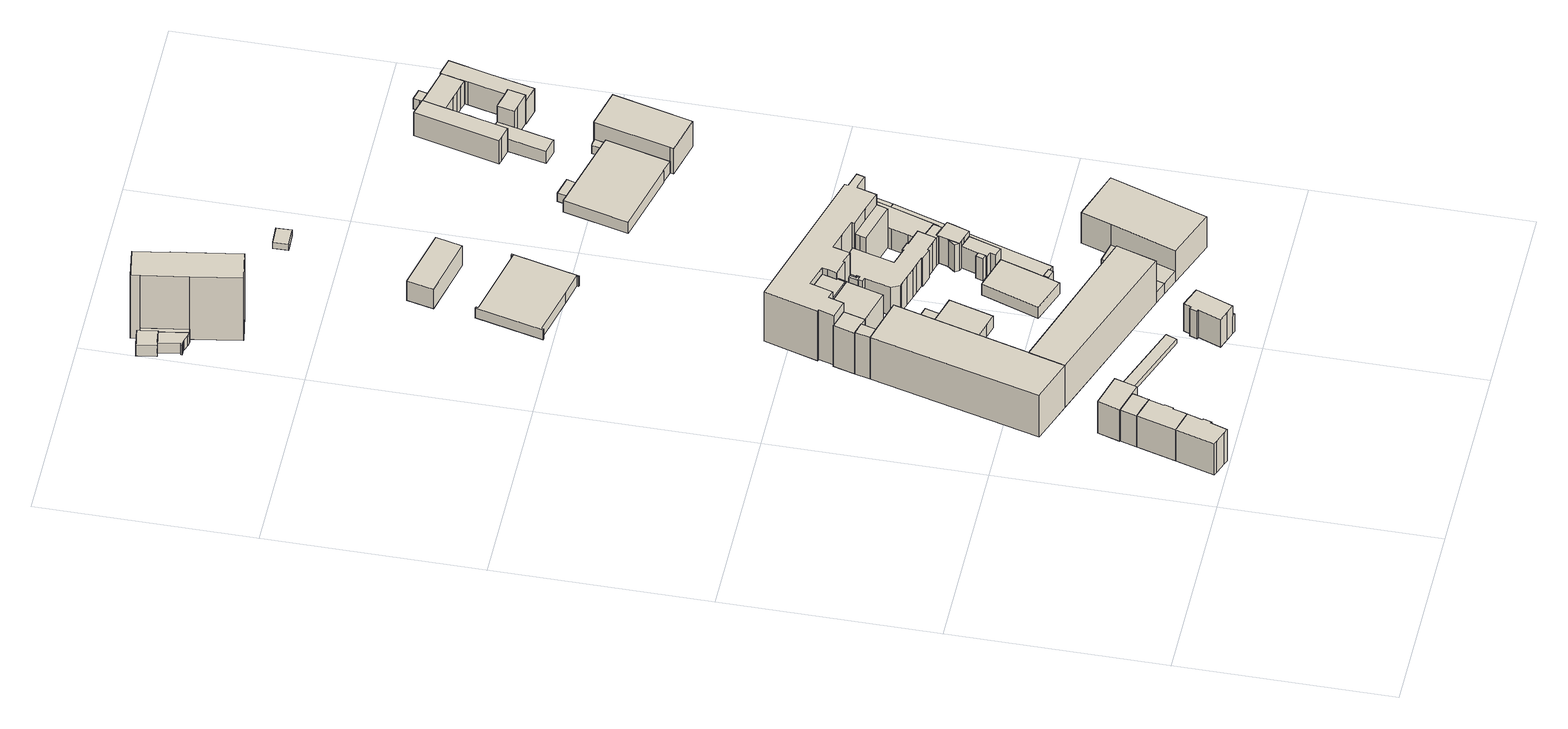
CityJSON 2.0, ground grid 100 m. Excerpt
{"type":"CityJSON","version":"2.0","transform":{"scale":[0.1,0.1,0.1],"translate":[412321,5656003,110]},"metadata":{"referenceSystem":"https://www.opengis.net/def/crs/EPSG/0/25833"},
"CityObjects":{
"building1":{"type":"Building","attributes":{"Dachtyp_tdc":"tdcHipAndGableRoof","Gemeindeschluessel":14612000,"Dachneigung":35.9,"QualitaetDacherkennung":83,"Geometrietyp2DReferenz":"3000","measuredHeight":20.82,"function":"31001_9998","roofType":"5000"},"geometry":[{"type":"Solid","lod":"1","boundaries":[[[[0,1,2,3,4,5,6,7,8,9,10,11,12,13]],[[14,15,16,17,18,19,20,21,22,23,24,25,26,27]],[[13,15,14,0]],[[12,16,15,13]],[[11,17,16,12]],[[10,18,17,11]],[[9,19,18,10]],[[8,20,19,9]],[[7,21,20,8]],[[6,22,21,7]],[[5,23,22,6]],[[4,24,23,5]],[[3,25,24,4]],[[2,26,25,3]],[[1,27,26,2]],[[0,14,27,1]]]]}]},
"building2":{"type":"Building","attributes":{"Dachtyp_tdc":"tdcGableRoof","Gemeindeschluessel":14612000,"Dachneigung":35.28,"QualitaetDacherkennung":84,"Geometrietyp2DReferenz":"3000","measuredHeight":20.7,"function":"31001_9998","roofType":"3100"},"geometry":[{"type":"Solid","lod":"1","boundaries":[[[[28,29,30,31,32,33,34,35,36,37,38,39,40]],[[41,42,43,44,45,46,14,47,26,48,49,50,51]],[[40,42,41,28]],[[39,43,42,40]],[[38,44,43,39]],[[37,45,44,38]],[[36,46,45,37]],[[35,14,46,36]],[[34,47,14,35]],[[33,26,47,34]],[[32,48,26,33]],[[31,49,48,32]],[[30,50,49,31]],[[29,51,50,30]],[[28,41,51,29]]]]}]},
"building3":{"type":"Building","attributes":{"Gemeindeschluessel":14612000,"Geometrietyp2DReferenz":"3000","function":"31001_9998","roofType":"9999"},"children":["building3-1","building3-2"]},
"building3-1":{"type":"BuildingPart","attributes":{"Dachtyp_tdc":"tdcHipRoof","Dachneigung":36.62,"QualitaetDacherkennung":73,"Geometrietyp2DReferenz":"3000","measuredHeight":20.88,"roofType":"3200"},"parents":["building3"],"geometry":[{"type":"Solid","lod":"1","boundaries":[[[[52,53,54,55,56,57]],[[58,59,60,61,62,63]],[[56,59,58,57]],[[55,60,59,56]],[[54,61,60,55]],[[53,62,61,54]],[[52,63,62,53]],[[57,58,63,52]]]]}]},
"building3-2":{"type":"BuildingPart","attributes":{"Dachtyp_tdc":"tdcGableRoof","Dachneigung":35.72,"QualitaetDacherkennung":83,"Geometrietyp2DReferenz":"3000","measuredHeight":20.82,"roofType":"3100"},"parents":["building3"],"geometry":[{"type":"Solid","lod":"1","boundaries":[[[[64,65,66,67,68,69]],[[70,58,63,71,72,73]],[[69,58,70,64]],[[68,63,58,69]],[[67,71,63,68]],[[66,72,71,67]],[[65,73,72,66]],[[64,70,73,65]]]]}]},
"building4":{"type":"Building","attributes":{"Dachtyp_tdc":"tdcPolyFlatRoof","Gemeindeschluessel":14612000,"Dachneigung":4.64,"QualitaetDacherkennung":65,"Geometrietyp2DReferenz":"3000","measuredHeight":2.78,"function":"31001_2463","roofType":"2100"},"geometry":[{"type":"Solid","lod":"1","boundaries":[[[[74,75,76,77]],[[78,79,80,81]],[[77,79,78,74]],[[76,80,79,77]],[[75,81,80,76]],[[74,78,81,75]]]]}]},
"building5":{"type":"Building","attributes":{"Dachtyp_tdc":"tdcPolyFlatRoof","Gemeindeschluessel":14612000,"Dachneigung":5.29,"QualitaetDacherkennung":84,"Geometrietyp2DReferenz":"3000","measuredHeight":24.76,"function":"31001_2000","roofType":"2100"},"geometry":[{"type":"Solid","lod":"1","boundaries":[[[[82,83,84,85,86,87]],[[88,89,90,91,92,93]],[[87,89,88,82]],[[86,90,89,87]],[[85,91,90,86]],[[84,92,91,85]],[[83,93,92,84]],[[82,88,93,83]]]]}]},
"building6":{"type":"Building","attributes":{"Gemeindeschluessel":14612000,"Geometrietyp2DReferenz":"3000","function":"31001_2000","roofType":"9999"},"children":["building6-1","building6-2","building6-3"]},
"building6-1":{"type":"BuildingPart","attributes":{"Dachtyp_tdc":"tdcPolyFlatRoof","Dachneigung":0,"QualitaetDacherkennung":42,"Geometrietyp2DReferenz":"3000","measuredHeight":24.98,"roofType":"1000"},"parents":["building6"],"geometry":[{"type":"Solid","lod":"1","boundaries":[[[[94,95,96,97,98]],[[99,100,101,102,103]],[[98,100,99,94]],[[97,101,100,98]],[[96,102,101,97]],[[95,103,102,96]],[[94,99,103,95]]]]}]},
"building6-2":{"type":"BuildingPart","attributes":{"Dachtyp_tdc":"tdcPolyFlatRoof","Dachneigung":0,"QualitaetDacherkennung":76,"Geometrietyp2DReferenz":"3000","measuredHeight":25.01,"roofType":"1000"},"parents":["building6"],"geometry":[{"type":"Solid","lod":"1","boundaries":[[[[98,97,104,105,106,107]],[[100,108,109,110,111,101]],[[107,108,100,98]],[[106,109,108,107]],[[105,110,109,106]],[[104,111,110,105]],[[97,101,111,104]],[[98,100,101,97]]]]}]},
"building6-3":{"type":"BuildingPart","attributes":{"Dachtyp_tdc":"tdcPolyFlatRoof","Dachneigung":0,"QualitaetDacherkennung":58,"Geometrietyp2DReferenz":"3000","measuredHeight":24.87,"roofType":"1000"},"parents":["building6"],"geometry":[{"type":"Solid","lod":"1","boundaries":[[[[112,113,114,115]],[[109,88,93,110]],[[115,88,109,112]],[[114,93,88,115]],[[113,110,93,114]],[[112,109,110,113]]]]}]},
"building7":{"type":"Building","attributes":{"Gemeindeschluessel":14612000,"Geometrietyp2DReferenz":"3000","function":"31001_9998","roofType":"9999"},"children":["building7-1","building7-2"]},
"building7-1":{"type":"BuildingPart","attributes":{"Dachtyp_tdc":"tdcPolyFlatRoof","Dachneigung":0,"QualitaetDacherkennung":19,"Geometrietyp2DReferenz":"3000","measuredHeight":10.32,"roofType":"1000"},"parents":["building7"],"geometry":[{"type":"Solid","lod":"1","boundaries":[[[[116,117,118,119]],[[120,121,122,123]],[[119,121,120,116]],[[118,122,121,119]],[[117,123,122,118]],[[116,120,123,117]]]]}]},
"building7-2":{"type":"BuildingPart","attributes":{"Dachtyp_tdc":"tdcHipAndGableRoof","Dachneigung":24.02,"QualitaetDacherkennung":65,"Geometrietyp2DReferenz":"3000","measuredHeight":17.76,"roofType":"5000"},"parents":["building7"],"geometry":[{"type":"Solid","lod":"1","boundaries":[[[[124,125,126,127,128,129,130,131,132,133]],[[134,135,136,137,138,139,140,141,123,122]],[[133,134,122,124]],[[132,135,134,133]],[[131,136,135,132]],[[130,137,136,131]],[[129,138,137,130]],[[128,139,138,129]],[[127,140,139,128]],[[126,141,140,127]],[[125,123,141,126]],[[124,122,123,125]]]]}]},
"building8":{"type":"Building","attributes":{"Dachtyp_tdc":"tdcGableRoof","Gemeindeschluessel":14612000,"Dachneigung":10.06,"QualitaetDacherkennung":47,"Geometrietyp2DReferenz":"3000","measuredHeight":25.21,"function":"31001_2000","roofType":"3100"},"geometry":[{"type":"Solid","lod":"1","boundaries":[[[[142,143,144,145,146,147,148,149,150,151]],[[152,153,154,155,156,157,92,158,91,159]],[[151,153,152,142]],[[150,154,153,151]],[[149,155,154,150]],[[148,156,155,149]],[[147,157,156,148]],[[146,92,157,147]],[[145,158,92,146]],[[144,91,158,145]],[[143,159,91,144]],[[142,152,159,143]]]]}]},
"building9":{"type":"Building","attributes":{"Gemeindeschluessel":14612000,"Geometrietyp2DReferenz":"3000","function":"31001_2000","roofType":"9999"},"children":["building9-1","building9-2"]},
"building9-1":{"type":"BuildingPart","attributes":{"Dachtyp_tdc":"tdcPolyFlatRoof","Dachneigung":0,"QualitaetDacherkennung":80,"Geometrietyp2DReferenz":"3000","measuredHeight":4.75,"roofType":"1000"},"parents":["building9"],"geometry":[{"type":"Solid","lod":"1","boundaries":[[[[160,161,162,163]],[[164,165,166,167]],[[163,165,164,160]],[[162,166,165,163]],[[161,167,166,162]],[[160,164,167,161]]]]}]},
"building9-2":{"type":"BuildingPart","attributes":{"Dachtyp_tdc":"tdcGableRoof","Dachneigung":11.36,"QualitaetDacherkennung":5,"Geometrietyp2DReferenz":"3000","measuredHeight":8.77,"roofType":"3100"},"parents":["building9"],"geometry":[{"type":"Solid","lod":"1","boundaries":[[[[168,169,170,171,172,173,174,175,176]],[[177,178,179,180,181,182,183,164,167]],[[176,178,177,168]],[[175,179,178,176]],[[174,180,179,175]],[[173,181,180,174]],[[172,182,181,173]],[[171,183,182,172]],[[170,164,183,171]],[[169,167,164,170]],[[168,177,167,169]]]]}]},
"building10":{"type":"Building","attributes":{"Dachtyp_tdc":"tdcFreeFormRoof","Gemeindeschluessel":14612000,"Dachneigung":27.35,"QualitaetDacherkennung":8,"Geometrietyp2DReferenz":"3000","measuredHeight":26.83,"function":"31001_2000","roofType":"5000"},"geometry":[{"type":"Solid","lod":"1","boundaries":[[[[184,185,186,187,188,189,190]],[[191,192,193,194,195,196,197]],[[190,192,191,184]],[[189,193,192,190]],[[188,194,193,189]],[[187,195,194,188]],[[186,196,195,187]],[[185,197,196,186]],[[184,191,197,185]]]]}]},
"building11":{"type":"Building","attributes":{"Gemeindeschluessel":14612000,"Geometrietyp2DReferenz":"3000","function":"31001_2000","roofType":"9999"},"children":["building11-1","building11-2","building11-3"]},
"building11-1":{"type":"BuildingPart","attributes":{"Dachtyp_tdc":"tdcPolyFlatRoof","Dachneigung":7.7,"QualitaetDacherkennung":41,"Geometrietyp2DReferenz":"3000","measuredHeight":15.96,"roofType":"2100"},"parents":["building11"],"geometry":[{"type":"Solid","lod":"1","boundaries":[[[[198,199,200,201,202,203]],[[204,205,206,207,208,209]],[[203,205,204,198]],[[202,206,205,203]],[[201,207,206,202]],[[200,208,207,201]],[[199,209,208,200]],[[198,204,209,199]]]]}]},
"building11-2":{"type":"BuildingPart","attributes":{"Dachtyp_tdc":"tdcPolyFlatRoof","Dachneigung":0,"QualitaetDacherkennung":0,"Geometrietyp2DReferenz":"3000","measuredHeight":24.18,"roofType":"9999"},"parents":["building11"],"geometry":[{"type":"Solid","lod":"1","boundaries":[[[[210,211,212,213]],[[214,215,216,217]],[[213,215,214,210]],[[212,216,215,213]],[[211,217,216,212]],[[210,214,217,211]]]]}]},
"building11-3":{"type":"BuildingPart","attributes":{"Dachtyp_tdc":"tdcPolyFlatRoof","Dachneigung":0,"QualitaetDacherkennung":30,"Geometrietyp2DReferenz":"3000","measuredHeight":7.44,"roofType":"1000"},"parents":["building11"],"geometry":[{"type":"Solid","lod":"1","boundaries":[[[[218,219,220,221,222,223,224,225]],[[208,226,227,217,216,228,229,209]],[[225,226,208,218]],[[224,227,226,225]],[[223,217,227,224]],[[222,216,217,223]],[[221,228,216,222]],[[220,229,228,221]],[[219,209,229,220]],[[218,208,209,219]]]]}]},
"building12":{"type":"Building","attributes":{"Dachtyp_tdc":"tdcPolyFlatRoof","Gemeindeschluessel":14612000,"Dachneigung":0,"QualitaetDacherkennung":77,"Geometrietyp2DReferenz":"3000","measuredHeight":6.63,"function":"31001_2000","roofType":"1000"},"geometry":[{"type":"Solid","lod":"1","boundaries":[[[[230,231,232,233,234,235,236,237,238]],[[239,240,241,242,243,244,245,246,247]],[[238,240,239,230]],[[237,241,240,238]],[[236,242,241,237]],[[235,243,242,236]],[[234,244,243,235]],[[233,245,244,234]],[[232,246,245,233]],[[231,247,246,232]],[[230,239,247,231]]]]}]},
"building13":{"type":"Building","attributes":{"Dachtyp_tdc":"tdcFreeFormRoof","Gemeindeschluessel":14612000,"Dachneigung":34.25,"QualitaetDacherkennung":10,"Geometrietyp2DReferenz":"3000","measuredHeight":32.15,"function":"31001_2000","roofType":"5000"},"geometry":[{"type":"Solid","lod":"1","boundaries":[[[[248,249,250,251,252,253,254,255,256,257,258,259,260,261,262,263,264,265,266,267,268,269,270,271,272,273,274,275]],[[276,277,278,279,280,281,282,283,284,285,286,287,288,289,290,291,292,293,294,295,296,297,298,299,300,301,302,303]],[[275,277,276,248]],[[274,278,277,275]],[[273,279,278,274]],[[272,280,279,273]],[[271,281,280,272]],[[270,282,281,271]],[[269,283,282,270]],[[268,284,283,269]],[[267,285,284,268]],[[266,286,285,267]],[[265,287,286,266]],[[264,288,287,265]],[[263,289,288,264]],[[262,290,289,263]],[[261,291,290,262]],[[260,292,291,261]],[[259,293,292,260]],[[258,294,293,259]],[[257,295,294,258]],[[256,296,295,257]],[[255,297,296,256]],[[254,298,297,255]],[[253,299,298,254]],[[252,300,299,253]],[[251,301,300,252]],[[250,302,301,251]],[[249,303,302,250]],[[248,276,303,249]]]]}]},
"building14":{"type":"Building","attributes":{"Dachtyp_tdc":"tdcFreeFormRoof","Gemeindeschluessel":14612000,"Dachneigung":10.05,"QualitaetDacherkennung":24,"Geometrietyp2DReferenz":"3000","measuredHeight":18.17,"function":"31001_2000","roofType":"5000"},"geometry":[{"type":"Solid","lod":"1","boundaries":[[[[304,305,306,307,308,309,310,311,312,313,314,315,316,317,318,319,320,321,322,323,324,325,326,327,328,329,330,331,332,333,334,335,336,337]],[[338,339,340,341,342,343,291,290,289,344,345,346,347,348,349,350,351,352,353,354,355,356,357,358,359,360,361,362,363,364,365,366,367,368]],[[337,339,338,304]],[[336,340,339,337]],[[335,341,340,336]],[[334,342,341,335]],[[333,343,342,334]],[[332,291,343,333]],[[331,290,291,332]],[[330,289,290,331]],[[329,344,289,330]],[[328,345,344,329]],[[327,346,345,328]],[[326,347,346,327]],[[325,348,347,326]],[[324,349,348,325]],[[323,350,349,324]],[[322,351,350,323]],[[321,352,351,322]],[[320,353,352,321]],[[319,354,353,320]],[[318,355,354,319]],[[317,356,355,318]],[[316,357,356,317]],[[315,358,357,316]],[[314,359,358,315]],[[313,360,359,314]],[[312,361,360,313]],[[311,362,361,312]],[[310,363,362,311]],[[309,364,363,310]],[[308,365,364,309]],[[307,366,365,308]],[[306,367,366,307]],[[305,368,367,306]],[[304,338,368,305]]]]}]},
"building15":{"type":"Building","attributes":{"Dachtyp_tdc":"tdcPolyFlatRoof","Gemeindeschluessel":14612000,"Dachneigung":13.05,"QualitaetDacherkennung":50,"Geometrietyp2DReferenz":"3000","measuredHeight":13.39,"function":"31001_2000","roofType":"2100"},"geometry":[{"type":"Solid","lod":"1","boundaries":[[[[369,370,371,372]],[[373,374,375,376]],[[372,374,373,369]],[[371,375,374,372]],[[370,376,375,371]],[[369,373,376,370]]]]}]},
"building16":{"type":"Building","attributes":{"Dachtyp_tdc":"tdcPolyFlatRoof","Gemeindeschluessel":14612000,"Dachneigung":0,"QualitaetDacherkennung":46,"Geometrietyp2DReferenz":"3000","measuredHeight":5.96,"function":"31001_2000","roofType":"1000"},"geometry":[{"type":"Solid","lod":"1","boundaries":[[[[377,378,379,380,381,382,383,384,385,386,387,388,389]],[[390,391,392,393,394,395,396,397,398,399,400,401,402]],[[389,391,390,377]],[[388,392,391,389]],[[387,393,392,388]],[[386,394,393,387]],[[385,395,394,386]],[[384,396,395,385]],[[383,397,396,384]],[[382,398,397,383]],[[381,399,398,382]],[[380,400,399,381]],[[379,401,400,380]],[[378,402,401,379]],[[377,390,402,378]]]]}]},
"building17":{"type":"Building","attributes":{"Dachtyp_tdc":"tdcPolyFlatRoof","Gemeindeschluessel":14612000,"Dachneigung":0,"QualitaetDacherkennung":71,"Geometrietyp2DReferenz":"3000","measuredHeight":12.94,"function":"31001_2000","roofType":"1000"},"geometry":[{"type":"Solid","lod":"1","boundaries":[[[[403,404,405,406,407,408,409,410,411]],[[412,413,414,415,416,417,418,419,420]],[[411,413,412,403]],[[410,414,413,411]],[[409,415,414,410]],[[408,416,415,409]],[[407,417,416,408]],[[406,418,417,407]],[[405,419,418,406]],[[404,420,419,405]],[[403,412,420,404]]]]}]},
"building18":{"type":"Building","attributes":{"Gemeindeschluessel":14612000,"Geometrietyp2DReferenz":"3000","function":"31001_2000","roofType":"9999"},"children":["building18-1","building18-2","building18-3"]},
"building18-1":{"type":"BuildingPart","attributes":{"Dachtyp_tdc":"tdcHipRoof","Dachneigung":11.52,"QualitaetDacherkennung":21,"Geometrietyp2DReferenz":"3000","measuredHeight":19.63,"roofType":"3200"},"parents":["building18"],"geometry":[{"type":"Solid","lod":"1","boundaries":[[[[421,422,423,424,425]],[[426,427,428,429,430]],[[425,427,426,421]],[[424,428,427,425]],[[423,429,428,424]],[[422,430,429,423]],[[421,426,430,422]]]]}]},
"building18-2":{"type":"BuildingPart","attributes":{"Dachtyp_tdc":"tdcPolyFlatRoof","Dachneigung":0,"QualitaetDacherkennung":46,"Geometrietyp2DReferenz":"3000","measuredHeight":6.15,"roofType":"1000"},"parents":["building18"],"geometry":[{"type":"Solid","lod":"1","boundaries":[[[[431,432,433,434,435]],[[427,436,437,438,428]],[[435,436,427,431]],[[434,437,436,435]],[[433,438,437,434]],[[432,428,438,433]],[[431,427,428,432]]]]}]},
"building18-3":{"type":"BuildingPart","attributes":{"Dachtyp_tdc":"tdcPolyFlatRoof","Dachneigung":0,"QualitaetDacherkennung":62,"Geometrietyp2DReferenz":"3000","measuredHeight":6.11,"roofType":"1000"},"parents":["building18"],"geometry":[{"type":"Solid","lod":"1","boundaries":[[[[439,440,441,442]],[[436,99,103,437]],[[442,99,436,439]],[[441,103,99,442]],[[440,437,103,441]],[[439,436,437,440]]]]}]},
"building19":{"type":"Building","attributes":{"name":"Hotel am Terrassenufer","Gemeindeschluessel":14612000,"Geometrietyp2DReferenz":"3000","function":"31001_2071","roofType":"9999"},"children":["building19-1","building19-2","building19-3","building19-4","building19-5"]},
"building19-1":{"type":"BuildingPart","attributes":{"Dachtyp_tdc":"tdcFreeFormRoof","Dachneigung":11.77,"QualitaetDacherkennung":43,"Geometrietyp2DReferenz":"3000","measuredHeight":7.1,"roofType":"5000"},"parents":["building19"],"geometry":[{"type":"Solid","lod":"1","boundaries":[[[[443,444,445,446,447,448,449,450,451,452,453,454,455,456,457,458,459,460,461,462,463]],[[464,465,466,467,468,469,470,471,472,473,474,475,476,477,478,479,480,481,482,483,484]],[[463,465,464,443]],[[462,466,465,463]],[[461,467,466,462]],[[460,468,467,461]],[[459,469,468,460]],[[458,470,469,459]],[[457,471,470,458]],[[456,472,471,457]],[[455,473,472,456]],[[454,474,473,455]],[[453,475,474,454]],[[452,476,475,453]],[[451,477,476,452]],[[450,478,477,451]],[[449,479,478,450]],[[448,480,479,449]],[[447,481,480,448]],[[446,482,481,447]],[[445,483,482,446]],[[444,484,483,445]],[[443,464,484,444]]]]}]},
"building19-2":{"type":"BuildingPart","attributes":{"Dachtyp_tdc":"tdcPolyFlatRoof","Dachneigung":0,"QualitaetDacherkennung":71,"Geometrietyp2DReferenz":"3000","measuredHeight":5.87,"roofType":"1000"},"parents":["building19"],"geometry":[{"type":"Solid","lod":"1","boundaries":[[[[485,486,487,488,489,490,491,492,493]],[[494,495,496,497,498,499,500,501,502]],[[493,495,494,485]],[[492,496,495,493]],[[491,497,496,492]],[[490,498,497,491]],[[489,499,498,490]],[[488,500,499,489]],[[487,501,500,488]],[[486,502,501,487]],[[485,494,502,486]]]]}]},
"building19-3":{"type":"BuildingPart","attributes":{"Dachtyp_tdc":"tdcFreeFormRoof","Dachneigung":19.17,"QualitaetDacherkennung":39,"Geometrietyp2DReferenz":"3000","measuredHeight":7.39,"roofType":"5000"},"parents":["building19"],"geometry":[{"type":"Solid","lod":"1","boundaries":[[[[503,504,505,506,507,508]],[[509,510,511,497,496,512]],[[508,510,509,503]],[[507,511,510,508]],[[506,497,511,507]],[[505,496,497,506]],[[504,512,496,505]],[[503,509,512,504]]]]}]},
"building19-4":{"type":"BuildingPart","attributes":{"Dachtyp_tdc":"tdcFreeFormRoof","Dachneigung":16.88,"QualitaetDacherkennung":27,"Geometrietyp2DReferenz":"3000","measuredHeight":6.13,"roofType":"5000"},"parents":["building19"],"geometry":[{"type":"Solid","lod":"1","boundaries":[[[[513,514,515,516]],[[517,518,498,511]],[[515,518,517,516]],[[514,498,518,515]],[[513,511,498,514]],[[516,517,511,513]]]]}]},
"building19-5":{"type":"BuildingPart","attributes":{"Dachtyp_tdc":"tdcPolyFlatRoof","Dachneigung":0,"QualitaetDacherkennung":48,"Geometrietyp2DReferenz":"3000","measuredHeight":37.42,"roofType":"1000"},"parents":["building19"],"geometry":[{"type":"Solid","lod":"1","boundaries":[[[[519,520,521,522,523,524,525,526,527]],[[469,528,529,518,517,530,531,532,470]],[[526,528,469,527]],[[525,529,528,526]],[[524,518,529,525]],[[523,517,518,524]],[[522,530,517,523]],[[521,531,530,522]],[[520,532,531,521]],[[519,470,532,520]],[[527,469,470,519]]]]}]},
"building20":{"type":"Building","attributes":{"Dachtyp_tdc":"tdcFreeFormRoof","Gemeindeschluessel":14612000,"Dachneigung":35.7,"QualitaetDacherkennung":14,"Geometrietyp2DReferenz":"3000","measuredHeight":24.03,"function":"31001_2000","roofType":"5000"},"geometry":[{"type":"Solid","lod":"1","boundaries":[[[[533,534,535,536,537,538,539]],[[540,541,542,543,544,545,546]],[[539,541,540,533]],[[538,542,541,539]],[[537,543,542,538]],[[536,544,543,537]],[[535,545,544,536]],[[534,546,545,535]],[[533,540,546,534]]]]}]},
"building21":{"type":"Building","attributes":{"Gemeindeschluessel":14612000,"Geometrietyp2DReferenz":"3000","function":"31001_2000","roofType":"9999"},"children":["building21-1","building21-2"]},
"building21-1":{"type":"BuildingPart","attributes":{"Dachtyp_tdc":"tdcHipAndGableRoof","Dachneigung":11,"QualitaetDacherkennung":22,"Geometrietyp2DReferenz":"3000","measuredHeight":5.91,"roofType":"5000"},"parents":["building21"],"geometry":[{"type":"Solid","lod":"1","boundaries":[[[[547,548,549,550,551,552,553,554,555,556,557,558,559,560]],[[561,562,563,564,565,566,567,568,569,570,571,572,573,574]],[[560,562,561,547]],[[559,563,562,560]],[[558,564,563,559]],[[557,565,564,558]],[[556,566,565,557]],[[555,567,566,556]],[[554,568,567,555]],[[553,569,568,554]],[[552,570,569,553]],[[551,571,570,552]],[[550,572,571,551]],[[549,573,572,550]],[[548,574,573,549]],[[547,561,574,548]]]]}]},
"building21-2":{"type":"BuildingPart","attributes":{"Dachtyp_tdc":"tdcPolyFlatRoof","Dachneigung":11.7,"QualitaetDacherkennung":63,"Geometrietyp2DReferenz":"3000","measuredHeight":7,"roofType":"2100"},"parents":["building21"],"geometry":[{"type":"Solid","lod":"1","boundaries":[[[[575,576,577,578]],[[561,579,580,563]],[[578,579,561,575]],[[577,580,579,578]],[[576,563,580,577]],[[575,561,563,576]]]]}]},
"building22":{"type":"Building","attributes":{"Dachtyp_tdc":"tdcGableRoof","Gemeindeschluessel":14612000,"Dachneigung":69.22,"QualitaetDacherkennung":8,"Geometrietyp2DReferenz":"3000","measuredHeight":11.72,"function":"31001_2000","roofType":"3100"},"geometry":[{"type":"Solid","lod":"1","boundaries":[[[[581,582,583,584]],[[585,586,587,588]],[[584,586,585,581]],[[583,587,586,584]],[[582,588,587,583]],[[581,585,588,582]]]]}]},
"building23":{"type":"Building","attributes":{"Dachtyp_tdc":"tdcHipAndGableRoof","Gemeindeschluessel":14612000,"Dachneigung":49.73,"QualitaetDacherkennung":4,"Geometrietyp2DReferenz":"3000","measuredHeight":14.68,"function":"31001_2000","roofType":"5000"},"geometry":[{"type":"Solid","lod":"1","boundaries":[[[[589,590,591,592]],[[593,594,595,596]],[[592,594,593,589]],[[591,595,594,592]],[[590,596,595,591]],[[589,593,596,590]]]]}]},
"building24":{"type":"Building","attributes":{"Gemeindeschluessel":14612000,"Geometrietyp2DReferenz":"3000","function":"31001_2000","roofType":"9999"},"children":["building24-1","building24-2","building24-3","building24-4","building24-5"]},
"building24-1":{"type":"BuildingPart","attributes":{"Dachtyp_tdc":"tdcFreeFormRoof","Dachneigung":15.79,"QualitaetDacherkennung":26,"Geometrietyp2DReferenz":"3000","measuredHeight":16.81,"roofType":"5000"},"parents":["building24"],"geometry":[{"type":"Solid","lod":"1","boundaries":[[[[597,598,599,600,601,602,603]],[[604,605,357,606,607,608,609]],[[603,605,604,597]],[[602,357,605,603]],[[601,606,357,602]],[[600,607,606,601]],[[599,608,607,600]],[[598,609,608,599]],[[597,604,609,598]]]]}]},
"building24-2":{"type":"BuildingPart","attributes":{"Dachtyp_tdc":"tdcPolyFlatRoof","Dachneigung":0,"QualitaetDacherkennung":86,"Geometrietyp2DReferenz":"3000","measuredHeight":16.22,"roofType":"1000"},"parents":["building24"],"geometry":[{"type":"Solid","lod":"1","boundaries":[[[[610,611,612,613,614,615,616,617,618]],[[619,604,609,620,621,622,623,624,625]],[[618,604,619,610]],[[617,609,604,618]],[[616,620,609,617]],[[615,621,620,616]],[[614,622,621,615]],[[613,623,622,614]],[[612,624,623,613]],[[611,625,624,612]],[[610,619,625,611]]]]}]},
"building24-3":{"type":"BuildingPart","attributes":{"Dachtyp_tdc":"tdcGableRoof","Dachneigung":11.66,"QualitaetDacherkennung":22,"Geometrietyp2DReferenz":"3000","measuredHeight":13.03,"roofType":"3100"},"parents":["building24"],"geometry":[{"type":"Solid","lod":"1","boundaries":[[[[626,627,628,629,630,631]],[[632,633,634,635,281,280]],[[631,633,632,626]],[[630,634,633,631]],[[629,635,634,630]],[[628,281,635,629]],[[627,280,281,628]],[[626,632,280,627]]]]}]},
"building24-4":{"type":"BuildingPart","attributes":{"Dachtyp_tdc":"tdcPolyFlatRoof","Dachneigung":0,"QualitaetDacherkennung":66,"Geometrietyp2DReferenz":"3000","measuredHeight":12.28,"roofType":"1000"},"parents":["building24"],"geometry":[{"type":"Solid","lod":"1","boundaries":[[[[636,637,638,639,640,641,642,643,644,645,646,647,648]],[[608,607,356,649,650,651,652,283,282,281,634,653,654]],[[648,607,608,636]],[[647,356,607,648]],[[646,649,356,647]],[[645,650,649,646]],[[644,651,650,645]],[[643,652,651,644]],[[642,283,652,643]],[[641,282,283,642]],[[640,281,282,641]],[[639,634,281,640]],[[638,653,634,639]],[[637,654,653,638]],[[636,608,654,637]]]]}]},
"building24-5":{"type":"BuildingPart","attributes":{"Dachtyp_tdc":"tdcPolyFlatRoof","Dachneigung":0,"QualitaetDacherkennung":64,"Geometrietyp2DReferenz":"3000","measuredHeight":16.2,"roofType":"1000"},"parents":["building24"],"geometry":[{"type":"MultiSurface","lod":"1","boundaries":[[[655,611,656,610,657,658]],[[659,660,661,619,662,625]],[[658,660,659,655]],[[657,661,660,658]],[[610,619,661,657]],[[662,656,611,625]],[[655,659,625,611]]]}]},
"building25":{"type":"Building","attributes":{"Dachtyp_tdc":"tdcPolyFlatRoof","Gemeindeschluessel":14612000,"Dachneigung":0,"QualitaetDacherkennung":76,"Geometrietyp2DReferenz":"3000","measuredHeight":5.34,"function":"31001_2000","roofType":"1000"},"geometry":[{"type":"Solid","lod":"1","boundaries":[[[[663,664,665,666]],[[667,668,669,670]],[[666,668,667,663]],[[665,669,668,666]],[[664,670,669,665]],[[663,667,670,664]]]]}]},
"building26":{"type":"Building","attributes":{"Dachtyp_tdc":"tdcPolyFlatRoof","Gemeindeschluessel":14612000,"Dachneigung":0,"QualitaetDacherkennung":88,"Geometrietyp2DReferenz":"3000","measuredHeight":3.39,"function":"31001_9998","roofType":"1000"},"geometry":[{"type":"Solid","lod":"1","boundaries":[[[[671,672,673,674]],[[675,676,677,678]],[[674,676,675,671]],[[673,677,676,674]],[[672,678,677,673]],[[671,675,678,672]]]]}]},
"building27":{"type":"Building","attributes":{"Gemeindeschluessel":14612000,"Geometrietyp2DReferenz":"3000","function":"31001_2000","roofType":"9999"},"children":["building27-1","building27-2","building27-3","building27-4"]},
"building27-1":{"type":"BuildingPart","attributes":{"Dachtyp_tdc":"tdcPolyFlatRoof","Dachneigung":2.89,"QualitaetDacherkennung":66,"Geometrietyp2DReferenz":"3000","measuredHeight":4.97,"roofType":"2100"},"parents":["building27"],"geometry":[{"type":"Solid","lod":"1","boundaries":[[[[679,680,681,682,683]],[[684,685,686,687,688]],[[683,685,684,679]],[[682,686,685,683]],[[681,687,686,682]],[[680,688,687,681]],[[679,684,688,680]]]]}]},
"building27-2":{"type":"BuildingPart","attributes":{"Dachtyp_tdc":"tdcPolyFlatRoof","Dachneigung":0,"QualitaetDacherkennung":58,"Geometrietyp2DReferenz":"3000","measuredHeight":6.77,"roofType":"1000"},"parents":["building27"],"geometry":[{"type":"Solid","lod":"1","boundaries":[[[[689,690,691,692,693,694,695,696,697]],[[698,684,688,699,700,701,702,703,704]],[[697,698,704,689]],[[696,684,698,697]],[[695,688,684,696]],[[694,699,688,695]],[[693,700,699,694]],[[692,701,700,693]],[[691,702,701,692]],[[690,703,702,691]],[[689,704,703,690]]]]}]},
"building27-3":{"type":"BuildingPart","attributes":{"Dachtyp_tdc":"tdcPolyFlatRoof","Dachneigung":0,"QualitaetDacherkennung":79,"Geometrietyp2DReferenz":"3000","measuredHeight":15.09,"roofType":"1000"},"parents":["building27"],"geometry":[{"type":"Solid","lod":"1","boundaries":[[[[705,706,707,708,709,710]],[[711,712,713,714,699,687]],[[710,712,711,705]],[[709,713,712,710]],[[708,714,713,709]],[[707,699,714,708]],[[706,687,699,707]],[[705,711,687,706]]]]}]},
"building27-4":{"type":"BuildingPart","attributes":{"Dachtyp_tdc":"tdcPolyFlatRoof","Dachneigung":4.93,"QualitaetDacherkennung":68,"Geometrietyp2DReferenz":"3000","measuredHeight":5.12,"roofType":"2100"},"parents":["building27"],"geometry":[{"type":"Solid","lod":"1","boundaries":[[[[715,716,717,718]],[[704,719,720,698]],[[717,719,704,718]],[[716,720,719,717]],[[715,698,720,716]],[[718,704,698,715]]]]}]},
"building28":{"type":"Building","attributes":{"Gemeindeschluessel":14612000,"Geometrietyp2DReferenz":"3000","function":"31001_9998","roofType":"9999"},"children":["building28-1","building28-2","building28-3","building28-4","building28-5","building28-6"]},
"building28-1":{"type":"BuildingPart","attributes":{"Dachtyp_tdc":"tdcPolyFlatRoof","Dachneigung":0,"QualitaetDacherkennung":79,"Geometrietyp2DReferenz":"3000","measuredHeight":13.68,"roofType":"1000"},"parents":["building28"],"geometry":[{"type":"Solid","lod":"1","boundaries":[[[[721,722,723,724,725,726,727,728,729,730,731,732]],[[733,734,735,736,737,738,739,740,741,742,743,744]],[[732,734,733,721]],[[731,735,734,732]],[[730,736,735,731]],[[729,737,736,730]],[[728,738,737,729]],[[727,739,738,728]],[[726,740,739,727]],[[725,741,740,726]],[[724,742,741,725]],[[723,743,742,724]],[[722,744,743,723]],[[721,733,744,722]]]]}]},
"building28-2":{"type":"BuildingPart","attributes":{"Dachtyp_tdc":"tdcPolyFlatRoof","Dachneigung":0,"QualitaetDacherkennung":80,"Geometrietyp2DReferenz":"3000","measuredHeight":6.14,"roofType":"1000"},"parents":["building28"],"geometry":[{"type":"Solid","lod":"1","boundaries":[[[[745,746,747,748,749,750,751,752,753,754]],[[755,756,757,758,759,760,761,762,763,764]],[[754,756,755,745]],[[753,757,756,754]],[[752,758,757,753]],[[751,759,758,752]],[[750,760,759,751]],[[749,761,760,750]],[[748,762,761,749]],[[747,763,762,748]],[[746,764,763,747]],[[745,755,764,746]]]]}]},
"building28-3":{"type":"BuildingPart","attributes":{"Dachtyp_tdc":"tdcPolyFlatRoof","Dachneigung":0,"QualitaetDacherkennung":79,"Geometrietyp2DReferenz":"3000","measuredHeight":13.7,"roofType":"1000"},"parents":["building28"],"geometry":[{"type":"Solid","lod":"1","boundaries":[[[[765,766,767,768,769,770,771,772,773,774,775,776,777]],[[778,779,780,781,782,783,784,785,786,787,788,789,790]],[[777,779,778,765]],[[776,780,779,777]],[[775,781,780,776]],[[774,782,781,775]],[[773,783,782,774]],[[772,784,783,773]],[[771,785,784,772]],[[770,786,785,771]],[[769,787,786,770]],[[768,788,787,769]],[[767,789,788,768]],[[766,790,789,767]],[[765,778,790,766]]]]}]},
"building28-4":{"type":"BuildingPart","attributes":{"Dachtyp_tdc":"tdcPolyFlatRoof","Dachneigung":0,"QualitaetDacherkennung":70,"Geometrietyp2DReferenz":"3000","measuredHeight":13.68,"roofType":"1000"},"parents":["building28"],"geometry":[{"type":"Solid","lod":"1","boundaries":[[[[728,727,726,791,792,773,772,771,793,794,795,796]],[[738,797,798,799,800,785,784,783,759,758,740,739]],[[796,797,738,728]],[[795,798,797,796]],[[794,799,798,795]],[[793,800,799,794]],[[771,785,800,793]],[[772,784,785,771]],[[773,783,784,772]],[[792,759,783,773]],[[791,758,759,792]],[[726,740,758,791]],[[727,739,740,726]],[[728,738,739,727]]]]}]},
"building28-5":{"type":"BuildingPart","attributes":{"Dachtyp_tdc":"tdcPolyFlatRoof","Dachneigung":0,"QualitaetDacherkennung":50,"Geometrietyp2DReferenz":"3000","measuredHeight":7.34,"roofType":"1000"},"parents":["building28"],"geometry":[{"type":"Solid","lod":"1","boundaries":[[[[801,802,803,804,805,806,807,808,809,810]],[[811,812,813,814,778,790,789,815,816,817]],[[810,812,811,801]],[[809,813,812,810]],[[808,814,813,809]],[[807,778,814,808]],[[806,790,778,807]],[[805,789,790,806]],[[804,815,789,805]],[[803,816,815,804]],[[802,817,816,803]],[[801,811,817,802]]]]}]},
"building28-6":{"type":"BuildingPart","attributes":{"Dachtyp_tdc":"tdcPolyFlatRoof","Dachneigung":0,"QualitaetDacherkennung":64,"Geometrietyp2DReferenz":"3000","measuredHeight":17.02,"roofType":"1000"},"parents":["building28"],"geometry":[{"type":"Solid","lod":"1","boundaries":[[[[818,819,820,821,822,823,824]],[[734,825,811,817,826,827,735]],[[824,734,735,818]],[[823,825,734,824]],[[822,811,825,823]],[[821,817,811,822]],[[820,826,817,821]],[[819,827,826,820]],[[818,735,827,819]]]]}]}
},
"vertices":[
[311,193,229],[262,207,229],[205,223,229],[152,42,229],[171,35,229],[228,14,229],[250,5,229],[276,83,229],[283,81,229],[295,119,229],[289,121,229],[292,133,229],[302,163,229],[310,189,229],[311,193,43],[310,189,43],[302,163,43],[292,133,43],[289,121,43],[295,119,43],[283,81,43],[276,83,43],[250,5,43],[228,14,43],[171,35,43],[152,42,43],[205,223,43],[262,207,43],
[345,300,228],[362,359,228],[366,372,228],[313,388,228],[257,404,228],[205,223,228],[261,207,228],[311,193,228],[317,211,228],[326,240,228],[331,261,228],[338,260,228],[349,299,228],[345,300,43],[349,299,43],[338,260,43],[331,261,43],[326,240,43],[317,211,43],[261,207,43],[257,404,43],[313,388,43],[366,372,43],[362,359,43],
[388,450,230],[433,437,230],[463,542,230],[309,586,230],[278,482,230],[280,481,230],[280,481,42],[278,482,42],[309,586,42],[463,542,42],[433,437,42],[388,450,42],
[257,404,229],[366,372,229],[371,390,229],[377,410,229],[388,450,229],[280,481,229],[257,404,42],[377,410,42],[371,390,42],[366,372,42],
[537,504,69],[917,360,69],[936,412,69],[557,555,69],[537,504,43],[557,555,43],[936,412,43],[917,360,43],
[465,1682,281],[522,1666,281],[558,1656,281],[586,1755,281],[500,1780,281],[494,1782,281],[465,1682,38],[494,1782,38],[500,1780,38],[586,1755,38],[558,1656,38],[522,1666,38],
[1151,498,288],[1205,666,288],[1210,684,288],[489,924,288],[442,755,288],[1151,498,38],[442,755,38],[489,924,38],[1210,684,38],[1205,666,38],
[663,1552,288],[502,1596,288],[447,1611,288],[239,828,288],[239,828,38],[447,1611,38],[502,1596,38],[663,1552,38],
[447,1611,287],[502,1596,287],[522,1666,287],[465,1682,287],
[1054,165,147],[1039,171,147],[1026,137,147],[1041,131,147],[1054,165,43],[1041,131,43],[1026,137,43],[1039,171,43],
[1026,137,207],[1039,171,207],[1093,310,207],[999,346,207],[986,311,207],[976,315,207],[963,281,207],[973,277,207],[932,172,207],[983,153,207],[983,153,43],[932,172,43],[973,277,43],[963,281,43],[976,315,43],[986,311,43],[999,346,43],[1093,310,43],
[645,1815,282],[607,1826,282],[586,1755,282],[580,1735,282],[558,1656,282],[721,1608,282],[744,1688,282],[763,1756,282],[770,1779,282],[756,1783,282],[645,1815,38],[756,1783,38],[770,1779,38],[763,1756,38],[744,1688,38],[721,1608,38],[580,1735,38],[607,1826,38],
[728,1415,86],[851,1379,86],[873,1455,86],[750,1490,86],[728,1415,38],[750,1490,38],[873,1455,38],[851,1379,38],
[921,1359,109],[851,1379,109],[728,1415,109],[717,1378,109],[708,1346,109],[669,1211,109],[803,1172,109],[861,1155,109],[910,1322,109],[921,1359,38],[910,1322,38],[861,1155,38],[803,1172,38],[669,1211,38],[708,1346,38],[717,1378,38],
[782,1889,295],[676,1920,295],[645,1815,295],[756,1783,295],[767,1821,295],[763,1822,295],[775,1863,295],[782,1889,40],[775,1863,40],[763,1822,40],[767,1821,40],[756,1783,40],[645,1815,40],[676,1920,40],
[896,1790,199],[885,1793,199],[872,1750,199],[890,1745,199],[894,1760,199],[888,1761,199],[896,1790,41],[888,1761,41],[894,1760,41],[890,1745,41],[872,1750,41],[885,1793,41],
[756,1783,283],[770,1779,283],[781,1817,283],[767,1821,283],[756,1783,41],[767,1821,41],[781,1817,41],[770,1779,41],
[872,1750,115],[885,1793,115],[837,1807,115],[835,1800,115],[781,1817,115],[770,1779,115],[763,1756,115],[866,1727,115],[866,1727,41],[763,1756,41],[835,1800,41],[837,1807,41],
[1141,968,105],[1171,1060,105],[1205,1163,105],[1214,1192,105],[1172,1206,105],[1129,1219,105],[1051,1243,105],[956,977,105],[1122,916,105],[1141,968,39],[1122,916,39],[956,977,39],[1051,1243,39],[1129,1219,39],[1172,1206,39],[1214,1192,39],[1205,1163,39],[1171,1060,39],
[513,1855,334],[522,1853,334],[500,1780,334],[586,1755,334],[607,1826,334],[645,1815,334],[676,1920,334],[782,1889,334],[775,1863,334],[763,1822,334],[767,1821,334],[835,1800,334],[837,1807,334],[896,1790,334],[905,1824,334],[909,1840,334],[916,1867,334],[993,1845,334],[1082,1819,334],[1078,1805,334],[1174,1778,334],[1271,1749,334],[1298,1842,334],[1367,1819,334],[1378,1858,334],[1303,1880,334],[1307,1896,334],[586,2105,334],[513,1855,39],[586,2105,39],[1307,1896,39],[1303,1880,39],[1378,1858,39],[1367,1819,39],[1298,1842,39],[1271,1749,39],[1174,1778,39],[1078,1805,39],[1082,1819,39],[993,1845,39],[916,1867,39],[909,1840,39],[905,1824,39],[896,1790,39],[837,1807,39],[835,1800,39],[767,1821,39],[763,1822,39],[775,1863,39],[782,1889,39],[676,1920,39],[645,1815,39],[607,1826,39],[586,1755,39],[500,1780,39],[522,1853,39],
[883,1722,206],[850,1603,206],[872,1563,206],[882,1560,206],[929,1545,206],[979,1530,206],[1011,1521,206],[1054,1508,206],[1052,1502,206],[1108,1485,206],[1110,1493,206],[1156,1480,206],[1189,1470,206],[1214,1557,206],[1180,1567,206],[1131,1581,206],[1133,1587,206],[1089,1600,206],[1087,1593,206],[1036,1608,206],[1004,1618,206],[1033,1719,206],[1057,1811,206],[989,1828,206],[925,1848,206],[918,1837,206],[909,1840,206],[905,1824,206],[896,1790,206],[888,1761,206],[894,1760,206],[890,1745,206],[872,1750,206],[866,1727,206],[883,1722,39],[866,1727,39],[872,1750,39],[890,1745,39],[894,1760,39],[888,1761,39],[918,1837,39],[925,1848,39],[989,1828,39],[1057,1811,39],[1033,1719,39],[1004,1618,39],[1036,1608,39],[1087,1593,39],[1089,1600,39],[1133,1587,39],[1131,1581,39],[1180,1567,39],[1214,1557,39],[1189,1470,39],[1156,1480,39],[1110,1493,39],[1108,1485,39],[1052,1502,39],[1054,1508,39],[1011,1521,39],[979,1530,39],[929,1545,39],[882,1560,39],[872,1563,39],[850,1603,39],
[1160,1248,170],[1171,1282,170],[1148,1289,170],[1137,1255,170],[1160,1248,39],[1137,1255,39],[1148,1289,39],[1171,1282,39],
[412,3039,94],[418,3038,94],[420,3046,94],[654,2989,94],[766,2962,94],[764,2954,94],[769,2953,94],[845,3264,94],[840,3265,94],[838,3256,94],[491,3340,94],[493,3349,94],[488,3351,94],[412,3039,35],[488,3351,35],[493,3349,35],[491,3340,35],[838,3256,35],[840,3265,35],[845,3264,35],[769,2953,35],[764,2954,35],[766,2962,35],[654,2989,35],[420,3046,35],[418,3038,35],
[1172,1206,169],[1214,1192,169],[1262,1340,169],[1220,1354,169],[1196,1361,169],[1171,1282,169],[1160,1248,169],[1158,1240,169],[1181,1232,169],[1172,1206,40],[1181,1232,40],[1158,1240,40],[1160,1248,40],[1171,1282,40],[1196,1361,40],[1220,1354,40],[1262,1340,40],[1214,1192,40],
[1531,352,221],[1686,806,221],[1450,886,221],[1403,747,221],[1298,441,221],[1531,352,38],[1298,441,38],[1403,747,38],[1450,886,38],[1686,806,38],
[1298,441,100],[1403,747,100],[1304,769,100],[1266,642,100],[1215,473,100],[1215,473,38],[1266,642,38],[1304,769,38],
[1215,473,99],[1266,642,99],[1205,666,99],[1151,498,99],
[409,4526,61],[443,4531,61],[473,4549,61],[486,4568,61],[493,4579,61],[502,4613,61],[496,4650,61],[478,4679,61],[467,4686,61],[449,4699,61],[414,4708,61],[381,4703,61],[353,4683,61],[335,4656,61],[327,4655,61],[284,4648,61],[296,4578,61],[330,4584,61],[349,4552,61],[350,4551,61],[376,4535,61],[409,4526,0],[376,4535,0],[350,4551,0],[349,4552,0],[330,4584,0],[296,4578,0],[284,4648,0],[327,4655,0],[335,4656,0],[353,4683,0],[381,4703,0],[414,4708,0],[449,4699,0],[467,4686,0],[478,4679,0],[496,4650,0],[502,4613,0],[493,4579,0],[486,4568,0],[473,4549,0],[443,4531,0],
[50,4555,59],[51,4549,59],[64,4549,59],[77,4548,59],[110,4536,59],[131,4533,59],[109,4667,59],[40,4656,59],[57,4557,59],[50,4555,0],[57,4557,0],[40,4656,0],[109,4667,0],[131,4533,0],[110,4536,0],[77,4548,0],[64,4549,0],[51,4549,0],
[5,4743,66],[20,4652,66],[40,4656,66],[109,4667,66],[96,4742,66],[93,4758,66],[5,4743,0],[93,4758,0],[96,4742,0],[20,4652,0],
[96,4742,60],[131,4533,60],[151,4536,60],[116,4746,60],[116,4746,0],[151,4536,0],
[284,4648,374],[283,4648,374],[256,4812,374],[109,4788,374],[116,4746,374],[151,4536,374],[189,4308,374],[337,4333,374],[296,4578,374],[337,4333,0],[189,4308,0],[109,4788,0],[256,4812,0],[283,4648,0],
[1060,1752,274],[1255,1696,274],[1259,1708,274],[1271,1749,274],[1174,1778,274],[1078,1805,274],[1069,1779,274],[1060,1752,44],[1069,1779,44],[1078,1805,44],[1174,1778,44],[1271,1749,44],[1259,1708,44],[1255,1696,44],
[1189,978,97],[1224,967,97],[1280,1139,97],[1469,1715,97],[1393,1740,97],[1310,1487,97],[1297,1445,97],[1288,1418,97],[1262,1340,97],[1214,1192,97],[1205,1163,97],[1171,1060,97],[1149,991,97],[1172,984,97],[1189,978,44],[1172,984,44],[1149,991,44],[1171,1060,44],[1205,1163,44],[1214,1192,44],[1262,1340,44],[1288,1418,44],[1297,1445,44],[1310,1487,44],[1393,1740,44],[1469,1715,44],[1280,1139,44],[1224,967,44],
[1189,978,111],[1149,991,111],[1141,968,111],[1180,955,111],[1180,955,44],[1141,968,44],
[1260,1458,126],[1297,1445,126],[1310,1487,126],[1273,1500,126],[1260,1458,42],[1273,1500,42],[1310,1487,42],[1297,1445,42],
[548,3664,139],[519,3541,139],[807,3472,139],[837,3595,139],[548,3664,23],[837,3595,23],[807,3472,23],[519,3541,23],
[1210,1475,202],[1260,1458,202],[1273,1500,202],[1204,1523,202],[1192,1481,202],[1189,1470,202],[1203,1465,202],[1210,1475,39],[1203,1465,39],[1192,1481,39],[1204,1523,39],[1273,1500,39],[1260,1458,39],
[1207,1464,201],[1180,1366,201],[1196,1361,201],[1220,1354,201],[1262,1340,201],[1288,1418,201],[1297,1445,201],[1260,1458,201],[1210,1475,201],[1207,1464,39],[1297,1445,39],[1288,1418,39],[1262,1340,39],[1220,1354,39],[1196,1361,39],[1180,1366,39],
[1387,1855,163],[1378,1858,163],[1367,1819,163],[1375,1817,163],[1412,1805,163],[1423,1844,163],[1387,1855,39],[1423,1844,39],[1412,1805,39],[1375,1817,39],
[1273,1500,162],[1310,1487,162],[1393,1740,162],[1412,1805,162],[1367,1819,162],[1298,1842,162],[1271,1749,162],[1259,1708,162],[1255,1696,162],[1250,1678,162],[1227,1600,162],[1214,1557,162],[1204,1523,162],[1227,1600,39],[1250,1678,39],[1255,1696,39],[1259,1708,39],[1393,1740,39],[1310,1487,39],
[1167,1385,201],[1203,1447,201],[1202,1447,201],[1195,1421,201],[1167,1385,39],[1195,1421,39],[1202,1447,39],[1203,1447,39],
[1469,1715,98],[1498,1820,98],[1423,1844,98],[1393,1740,98],[1469,1715,45],[1393,1740,45],[1423,1844,45],[1498,1820,45],
[758,4224,50],[850,4228,50],[847,4298,50],[756,4295,50],[758,4224,16],[756,4295,16],[847,4298,16],[850,4228,16],
[1582,3017,72],[1619,3007,72],[1632,3057,72],[1612,3062,72],[1594,3063,72],[1582,3017,24],[1594,3063,24],[1612,3062,24],[1632,3057,24],[1619,3007,24],
[1262,3100,91],[1215,3112,91],[1138,2811,91],[1479,2724,91],[1479,2726,91],[1542,2709,91],[1619,3007,91],[1582,3017,91],[1351,3077,91],[1351,3077,24],[1542,2709,24],[1479,2726,24],[1479,2724,24],[1138,2811,24],[1215,3112,24],[1262,3100,24],
[1633,3062,175],[1632,3057,175],[1542,2709,175],[1538,2693,175],[1720,2646,175],[1814,3016,175],[1633,3062,24],[1814,3016,24],[1720,2646,24],[1538,2693,24],
[1351,3077,73],[1364,3126,73],[1274,3149,73],[1262,3100,73],[1274,3149,24],[1364,3126,24],
[1741,3380,138],[1823,3360,138],[1873,3571,138],[1919,3756,138],[1836,3776,138],[1835,3772,138],[1836,3772,138],[1809,3664,138],[1810,3664,138],[1806,3648,138],[1761,3464,138],[1742,3383,138],[1741,3380,1],[1742,3383,1],[1761,3464,1],[1806,3648,1],[1810,3664,1],[1809,3664,1],[1836,3772,1],[1835,3772,1],[1836,3776,1],[1919,3756,1],[1873,3571,1],[1823,3360,1],
[1789,3861,62],[1736,3874,62],[1729,3845,62],[1725,3828,62],[1721,3812,62],[1732,3809,62],[1730,3798,62],[1763,3790,62],[1766,3800,62],[1774,3798,62],[1789,3861,1],[1774,3798,1],[1766,3800,1],[1763,3790,1],[1730,3798,1],[1732,3809,1],[1721,3812,1],[1725,3828,1],[1729,3845,1],[1736,3874,1],
[1558,3424,138],[1559,3424,138],[1580,3508,138],[1594,3566,138],[1603,3603,138],[1611,3635,138],[1620,3670,138],[1619,3670,138],[1655,3817,138],[1655,3819,138],[1574,3840,138],[1474,3445,138],[1499,3439,138],[1558,3424,1],[1499,3439,1],[1474,3445,1],[1574,3840,1],[1655,3819,1],[1655,3817,1],[1619,3670,1],[1620,3670,1],[1611,3635,1],[1603,3603,1],[1594,3566,1],[1580,3508,1],[1559,3424,1],
[1763,3790,138],[1730,3798,138],[1629,3708,138],[1700,3691,138],[1736,3682,138],[1774,3673,138],[1774,3673,1],[1736,3682,1],[1700,3691,1],[1629,3708,1],
[1634,3409,75],[1653,3490,75],[1649,3491,75],[1614,3500,75],[1580,3508,75],[1559,3424,75],[1558,3424,75],[1516,3246,75],[1590,3228,75],[1590,3230,75],[1634,3409,1],[1590,3230,1],[1590,3228,1],[1516,3246,1],[1614,3500,1],[1649,3491,1],[1653,3490,1],
[1761,3464,171],[1721,3473,171],[1684,3482,171],[1653,3490,171],[1634,3409,171],[1664,3402,171],[1742,3383,171],[1664,3402,1],[1684,3482,1],[1721,3473,1]
]}
